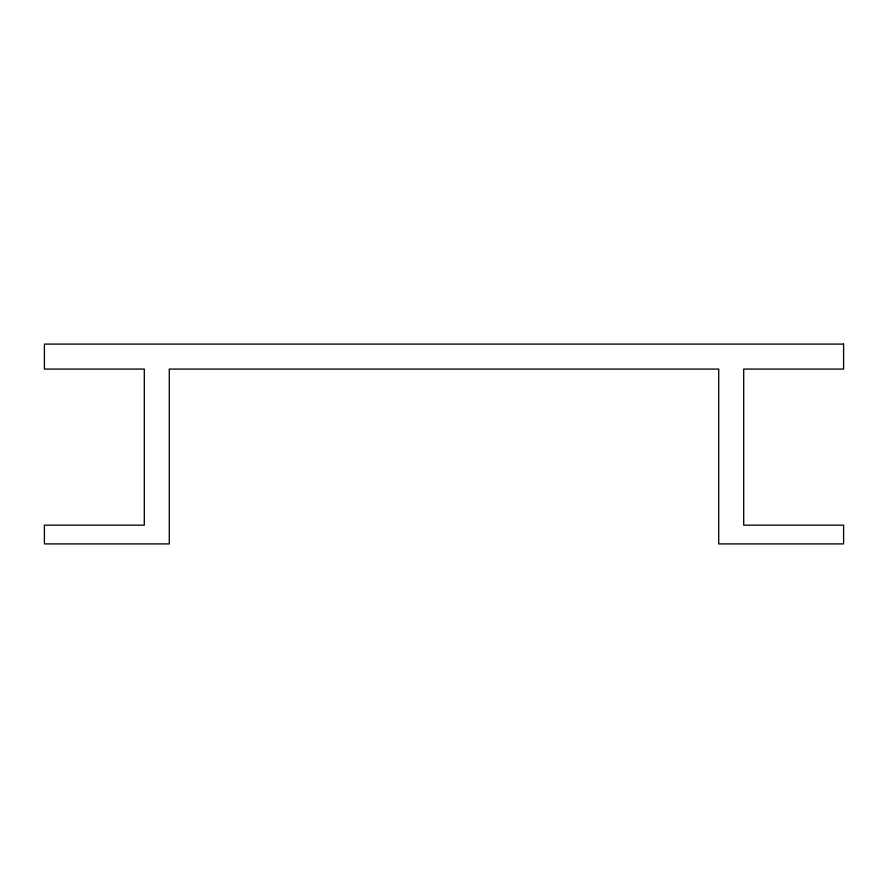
<?xml version="1.0" encoding="UTF-8"?>
<svg xmlns="http://www.w3.org/2000/svg" width="888" height="888" viewBox="0 0 888 888"><rect width="100%" height="100%" fill="white"/><g stroke="black" fill="none" stroke-linecap="round" stroke-linejoin="round"><path stroke-width="1.33" d="M843.6 344.1L44.4 344.1L44.4 369.075L144.3 369.075L144.3 525.163L44.4 525.163L44.4 543.9L169.275 543.9L169.275 369.075L718.725 369.075L718.725 543.9L843.6 543.9L843.6 525.163L743.7 525.163L743.7 369.075L843.6 369.075L843.6 344.1"/></g></svg>
